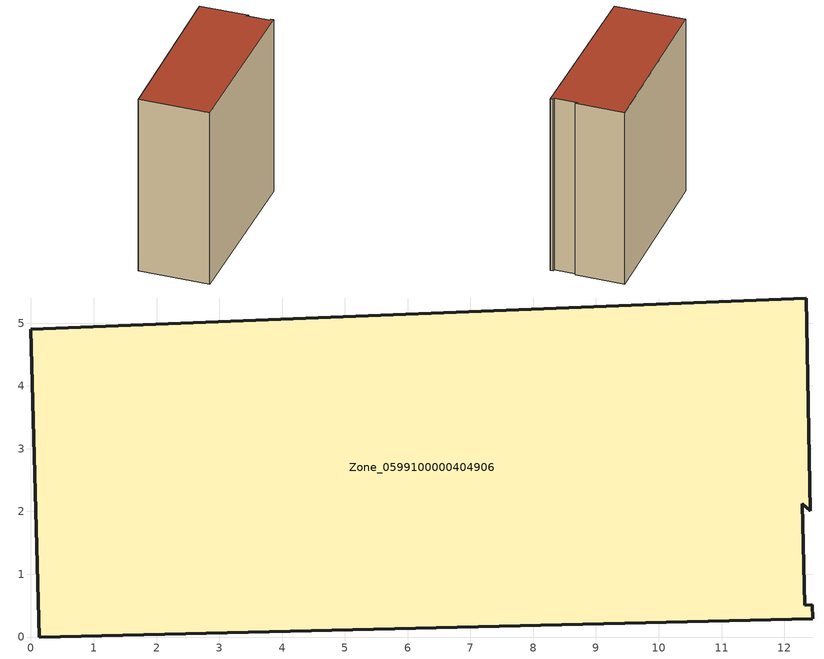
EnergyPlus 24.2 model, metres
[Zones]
Zone_0599100000404906
 floor ground (C_G): 12.45,0.52 12.45,0.29 0.13,0 0,4.9 12.35,5.4 12.42,2.01 12.28,2.12 12.32,0.51 z0
 wall outside (C_F): 12.35,5.4 0,4.9 0.13,0 12.45,0.29 12.45,0.52 12.32,0.51 12.28,2.12 12.42,2.01 12.35,5.4 z0:12.94
 roof outside (C_R): 12.45,0.29 12.45,0.52 12.32,0.51 12.28,2.12 12.42,2.01 12.35,5.4 0,4.9 0.13,0 z12.94
[BUILDING]
Pand.0599100000404906: North Axis=0; Terrain=City; Loads Convergence Tolerance Value=0.04; Temperature Convergence Tolerance Value=0.4; Solar Distribution=FullExterior; Maximum Number of Warmup Days=25; Minimum Number of Warmup Days=1
[Site:Location]
Rotterdam.The.Hague.AP_ZH_NLD Design_Conditions: Latitude=51.96; Longitude=4.45; Time Zone=1; Elevation=-4.5
[SITE:GROUNDTEMPERATURE:BUILDINGSURFACE]
18, 18, 18, 18, 18, 18, 18, 18, 18, 18, 18, 18
[MATERIAL] Thermal Absorptance=0.9; Solar Absorptance=0.7; Visible Absorptance=0.7
Name | Roughness | Thickness | Conductivity | Density | Specific Heat
G.TI.1946 | MediumSmooth | 0.15 | 1 | 540 | 1210
F.TI.1946 | Rough | 0.3 | 0.857143 | 1920 | 840
R.TI.1946 | MediumRough | 0.2 | 0.1 | 1500 | 1000
[CONSTRUCTION]
C_G: G.TI.1946
C_F: F.TI.1946
C_R: R.TI.1946
[ZONE]
Zone_0599100000404906: Type=1; Multiplier=1; Ceiling Height=Autocalculate; Volume=Autocalculate; Floor Area=autocalculate; Part of Total Floor Area=Yes
[ZONEINFILTRATION:DESIGNFLOWRATE]
Infil_Zone_0599100000404906: Zone or ZoneList or Space or SpaceList=Zone_0599100000404906; Schedule=AlwaysOn; Design Flow Rate Calculation Method=Flow/Area; Flow Rate per Floor Area=0.003; Constant Term Coefficient=1; Temperature Term Coefficient=0; Velocity Term Coefficient=0; Velocity Squared Term Coefficient=0
[HVACTEMPLATE:ZONE:IDEALLOADSAIRSYSTEM]
Zone_0599100000404906: Maximum Heating Supply Air Temperature=50; Minimum Cooling Supply Air Temperature=13; Maximum Heating Supply Air Humidity Ratio=0.0156; Minimum Cooling Supply Air Humidity Ratio=0.0077; Heating Limit=NoLimit; Cooling Limit=NoLimit; Dehumidification Control Type=ConstantSensibleHeatRatio; Cooling Sensible Heat Ratio=0.7; Dehumidification Setpoint=60; Humidification Control Type=None; Humidification Setpoint=30; Outdoor Air Method=None; Outdoor Air Flow Rate per Person=0.00944; Outdoor Air Flow Rate per Zone Floor Area=0; Outdoor Air Flow Rate per Zone=0; Demand Controlled Ventilation Type=None; Outdoor Air Economizer Type=NoEconomizer; Heat Recovery Type=None; Sensible Heat Recovery Effectiveness=0.7; Latent Heat Recovery Effectiveness=0.65
[ZONECONTROL:THERMOSTAT]
ThermostatControl_Zone_0599100000404906: Zone or ZoneList=Zone_0599100000404906; Control Type Schedule=DualSetpointControlType; Control 1=Thermostat_Zone_0599100000404906; Temperature Difference Between Cutout And Setpoint=0
[THERMOSTATSETPOINT:DUALSETPOINT]
Thermostat_Zone_0599100000404906: Heating Setpoint Temperature Schedule=HeatingSetpoint_Zone_0599100000404906; Cooling Setpoint Temperature Schedule=CoolingSetpoint_Zone_0599100000404906
[SCHEDULE:COMPACT]
HeatingSetpoint_Zone_0599100000404906: Through: 12/31, For: AllDays, Until: 24:00, 21
CoolingSetpoint_Zone_0599100000404906: Through: 12/31, For: AllDays, Until: 24:00, 24
DualSetpointControlType: Through: 12/31, For: AllDays, Until: 24:00, 4
AlwaysOn: Through: 12/31, For: AllDays, Until: 24:00, 1
